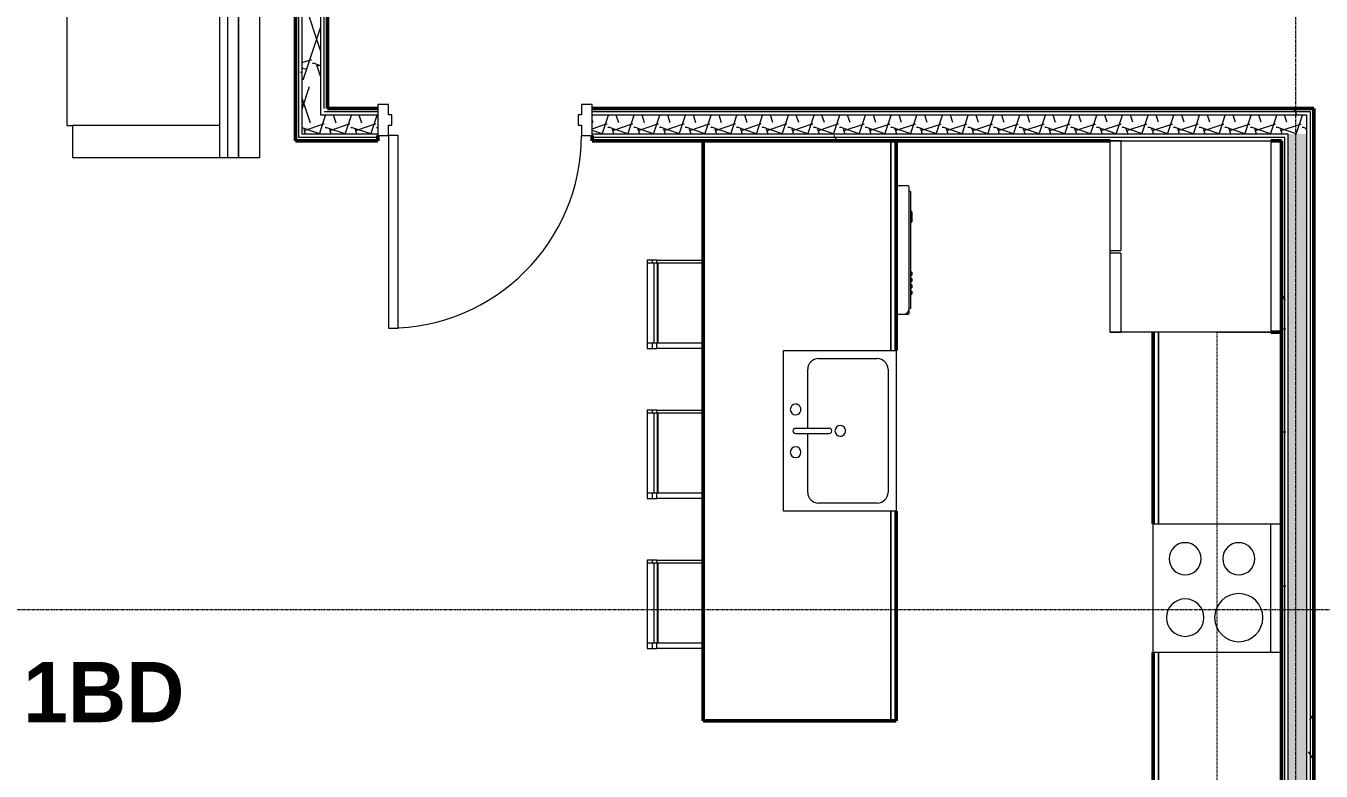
# Model space of a CAD drawing. Extents: x -4294 to -464, y 9706 to 12475.
# Drawn here: x -3718.5 to -3476.6, y 11255 to 11394.2 of the extents above; entities that cross this region are included whole.
import ezdxf

# ---------------------------------------------------------------- set-up
doc = ezdxf.new("R2010")
doc.units = 0
doc.linetypes.add('Dash', pattern=[0.25, 0.125, -0.125])
doc.linetypes.add('Grid Line 1_2_', pattern=[0.875, 0.5, -0.125, 0.125, -0.125])
for name, color, linetype, lineweight in [('0-1', 7, 'Continuous', 5), ('0-2', 50, 'Continuous', 13), ('A-AREA-IDEN', 2, 'Continuous', 9), ('A-DOOR', 31, 'Continuous', 13), ('A-DOOR-5', 31, 'Continuous', 20), ('A-DOOR-6', 31, 'Continuous', 9), ('A-DOOR-FRAM', 31, 'Continuous', 20), ('A-WALL', 113, 'Continuous', 13), ('A-WALL-PATT-5', 111, 'Continuous', 9), ('I-FURN', 30, 'Continuous', 9), ('I-FURN-1', 7, 'Continuous', 9), ('I-WALL-1', 2, 'Continuous', 50), ('P-SANR-FIXT-1', 7, 'Continuous', 9), ('Q-CASE-1', 250, 'Continuous', 50), ('Q-CASE-2', 7, 'Continuous', 9), ('Q-CASE-HDLN-1', 7, 'Dash', 9), ('Q-SPCQ-1', 7, 'Continuous', 9), ('S-GRID-1', 1, 'Grid Line 1_2_', 9)]:
    doc.layers.add(name, color=color, linetype=linetype, lineweight=lineweight)
doc.styles.add('Century Gothic_B', font='Gothicb.ttf', dxfattribs={"height": 11.25})
pattern_1 = [(0, (0, 0), (38.4, 9.6), [1.584, -27.216, 1.584, -27.216, -153.6]), (0, (0, 0), (38.4, 9.6), [-57.6, 1.584, -56.016, 1.584, -27.216, -67.2]), (0, (0, 0), (38.4, 9.6), [-144, 1.584, -17.616, 1.584, -46.416]), (120, (14.4, 4.8), (-27.513844, 28.4553755), [1.584, -27.216, 1.584, -27.216, -153.6]), (120, (14.4, 4.8), (-27.513844, 28.4553755), [-57.6, 1.584, -56.016, 1.584, -27.216, -67.2]), (120, (14.4, 4.8), (-27.513844, 28.4553755), [-144, 1.584, -17.616, 1.584, -46.416]), (240, (19.2, 24), (-10.886156, -38.0553755), [1.584, -27.216, 1.584, -27.216, -153.6]), (240, (19.2, 24), (-10.886156, -38.0553755), [-57.6, 1.584, -56.016, 1.584, -27.216, -67.2]), (240, (19.2, 24), (-10.886156, -38.0553755), [-144, 1.584, -17.616, 1.584, -46.416])]
pattern_2 = [(161.57, (0.6, 0.6), (-4.80033747, -0.00041462), [0, -34.152, 3.792, 0]), (18.43, (-0.6, 0.6), (-4.80033747, 0.00041462), [0, -34.152, 3.792, 0]), (108.43, (0.6, 0.6), (2.39913218, -12.00105099), [11.382, -26.562]), (71.57, (-0.6, 0.6), (2.39913218, 12.00105099), [11.382, -26.562])]

# ---------------------------------------------------------------- blocks, each defined once
blk = doc.blocks.new('Couch-Both_Arms-Generic - 2-1352635-FLOOR PLAN - 2ND FLOOR')
at = {"layer": 'I-FURN'}
for p, q in [((-24, 13.5), (24, 13.5)), ((24, 13.5), (-24, 13.5)), ((-24, 13.5), (-24, 10)), ((24, 10), (24, 13.5)), ((-24, 11.5), (24, 11.5)), ((-24, 10), (-24, -17.5)), ((-24, 10), (24, 10)), ((-18, -17.5), (-18, 10)), ((18, 10), (18, -17.5)), ((24, -17.5), (24, 10)), ((-24, -17.5), (-18, -17.5)), ((-18, -17.5), (-18, -18.5)), ((-18, -18.5), (18, -18.5)), ((18, -18.5), (18, -17.5)), ((18, -17.5), (24, -17.5))]:
    blk.add_line(p, q, dxfattribs=at)
at = {"layer": 'I-FURN-1'}
for p, q in [((24, 17.5), (-24, 17.5)), ((-24, 17.5), (-24, 13.5)), ((24, 13.5), (24, 17.5))]:
    blk.add_line(p, q, dxfattribs=at)
blk = doc.blocks.new('Refrigerator_-_Side-by-Side_6047 - 36_ X 30_-1372843-FLOOR PLAN - 2ND FLOOR')
at = {"layer": 'Q-SPCQ-1'}
for p, q in [((-17.88, 15.58), (17.87, 15.58)), ((-17.88, -14.42), (-17.88, 15.58)), ((-17.88, 15.58), (-3.13, 15.58)), ((-17.88, 15.58), (-17.88, 13.58)), ((-3.13, 13.58), (-3.13, 15.58)), ((-2.63, 15.58), (17.87, 15.58)), ((-2.63, 15.58), (-2.63, 13.58)), ((17.87, 15.58), (17.87, -14.42)), ((17.87, 13.58), (17.87, 15.58)), ((-3.13, 13.58), (-17.88, 13.58)), ((17.87, 13.58), (-2.63, 13.58)), ((17.87, -14.42), (-17.88, -14.42))]:
    blk.add_line(p, q, dxfattribs=at)
blk = doc.blocks.new('OD_CW_Base Cabinet - OD_CW_Base Cabinet-1913026-FLOOR PLAN - 2ND FLOOR')
at = {"layer": 'Q-CASE-1'}
for p, q in [((0.74, 24), (0.74, 22)), ((0.74, 0), (36.56, 0)), ((60.56, 0), (96.39, 0))]:
    blk.add_line(p, q, dxfattribs=at)
at = {"layer": 'Q-CASE-2'}
for p, q in [((0.74, 22), (0.74, 24)), ((0.74, 1), (36.56, 1)), ((36.56, 1), (0.74, 1)), ((36.56, 0), (0.74, 0)), ((60.56, 1), (96.39, 1)), ((96.39, 1), (60.56, 1)), ((96.39, 0), (60.56, 0))]:
    blk.add_line(p, q, dxfattribs=at)
blk = doc.blocks.new('Sink Kitchen-Single - 30_ x 21_-1372827-FLOOR PLAN - 2ND FLOOR')
at = {"layer": 'P-SANR-FIXT-1'}
for p, q in [((-14.38, 10.41), (15.62, 10.41)), ((-14.38, -10.59), (-14.38, 10.41)), ((15.62, 10.41), (15.62, -10.59)), ((-10.88, 8.91), (12.12, 8.91)), ((-12.88, -4.09), (-12.88, 6.91)), ((14.12, 6.91), (14.12, -4.09)), ((0.12, -8.34), (0.12, -2.09)), ((1.12, -8.34), (1.12, -2.09)), ((0.12, -6.09), (-10.88, -6.09)), ((12.12, -6.09), (1.12, -6.09)), ((15.62, -10.59), (-14.38, -10.59))]:
    blk.add_line(p, q, dxfattribs=at)
for centre, radius, start, end in [((-10.88, 6.91), 2, 90, 180), ((12.12, 6.91), 2, 360, 90), ((0.62, 0), 1, 360, 180), ((0.62, 0), 1, 180, 0), ((0.62, -2.09), 0.5, 360, 180), ((-10.88, -4.09), 2, 180, 270), ((12.12, -4.09), 2, 270, 0), ((-3.38, -8.34), 1, 360, 180), ((-3.38, -8.34), 1, 180, 0), ((0.62, -8.34), 0.5, 180, 0), ((4.62, -8.34), 1, 0, 180), ((4.62, -8.34), 1, 180, 0)]:
    blk.add_arc(centre, radius, start, end, dxfattribs=at)
blk = doc.blocks.new('OD_CW_Upper Cabinet - OD_CW_Upper Cabinet-1912994-FLOOR PLAN - 2ND FLOOR')
at = {"layer": 'Q-CASE-HDLN-1'}
for p, q in [((0.74, -24), (0.74, -12)), ((0.74, -12), (96.39, -12)), ((96.39, -12), (96.39, -24)), ((96.39, -24), (0.74, -24))]:
    blk.add_line(p, q, dxfattribs=at)
blk = doc.blocks.new('Dishwasher_15404 - 34_ counter-1372825-FLOOR PLAN - 2ND FLOOR')
at = {"layer": 'Q-SPCQ-1'}
for p, q in [((26.68, 0), (24.39, 0)), ((26.87, -22.93), (26.87, -0.2)), ((27.12, -1.09), (26.87, -1.09)), ((27.12, -1.09), (27.12, -22.91)), ((27.37, -4.82), (27.12, -4.82)), ((27.12, -6.79), (27.37, -6.79)), ((27.37, -4.86), (27.37, -5.81)), ((27.37, -5.81), (27.37, -6.76)), ((27.37, -16.15), (27.12, -16.15)), ((27.12, -16.74), (27.37, -16.74)), ((27.37, -16.15), (27.37, -16.74)), ((27.37, -17.33), (27.12, -17.33)), ((27.12, -17.92), (27.37, -17.92)), ((27.37, -18.51), (27.12, -18.51)), ((27.12, -19.1), (27.37, -19.1)), ((27.37, -17.33), (27.37, -17.92)), ((27.37, -18.51), (27.37, -19.1)), ((27.37, -19.69), (27.12, -19.69)), ((27.12, -20.28), (27.37, -20.28)), ((27.37, -19.69), (27.37, -20.28)), ((24.39, -24), (25.8, -24)), ((25.8, -24), (26.68, -24)), ((27.12, -22.91), (26.87, -22.91)), ((26.87, -23.8), (26.87, -22.93))]:
    blk.add_line(p, q, dxfattribs=at)
for centre, radius, start, end in [((26.68, -0.2), 0.197, 360, 90), ((26.68, -0.2), 0.197, 0, 90), ((25.8, -22.93), 1.07, 270, 0), ((26.68, -23.8), 0.197, 270, 0)]:
    blk.add_arc(centre, radius, start, end, dxfattribs=at)
blk = doc.blocks.new('Bar_Stool_6722_1_ - Bar_Stool_6722_1_-V12-FLOOR PLAN - 2ND FLOOR')
at = {"layer": 'I-FURN-1'}
for p, q in [((1, 0), (0, 0)), ((0, 0), (0, -0.98)), ((0, -0.98), (1, -0.98)), ((0, -0.98), (0, -1.78)), ((0, -1.78), (1, -1.78)), ((0, -10.45), (0, -1.78)), ((1, -1.24), (1, 0)), ((16, 0), (1, 0)), ((1, -1.91), (1, -1.24)), ((16, -1.24), (1, -1.24)), ((1, -1.91), (16, -1.91)), ((1, -2.03), (1, -1.91)), ((1, -10.45), (1, -2.03)), ((1, -2.03), (16, -2.03)), ((16.5, 0), (16, 0)), ((16, 0), (16, -1.24)), ((16, -0.98), (16.5, -0.98)), ((16, -1.24), (16, -1.91)), ((16, -1.78), (16.5, -1.78)), ((16, -1.91), (16, -2.03)), ((16, -2.03), (16, -10.45)), ((16.5, -0.98), (16.5, 0)), ((16.5, -1.78), (16.5, -0.98)), ((16.5, -1.78), (16.5, -10.45))]:
    blk.add_line(p, q, dxfattribs=at)
blk = doc.blocks.new('OD_CW_Base Cabinet - OD_CW_Base Cabinet-1913094-FLOOR PLAN - 2ND FLOOR')
at = {"layer": 'Q-CASE-1'}
for p, q in [((0.74, 12), (39.92, 12)), ((69.92, 12), (109.11, 12)), ((109.11, 12), (109.11, -24)), ((109.11, -24), (0.74, -24))]:
    blk.add_line(p, q, dxfattribs=at)
at = {"layer": 'Q-CASE-2'}
for p, q in [((0.74, 12), (39.92, 12)), ((39.92, 11), (0.74, 11)), ((0.74, 11), (39.92, 11)), ((69.92, 12), (109.11, 12)), ((109.11, 11), (69.92, 11)), ((69.92, 11), (109.11, 11)), ((109.11, 12), (109.11, 11)), ((109.11, 11), (109.11, -24)), ((109.11, -24), (0.74, -24))]:
    blk.add_line(p, q, dxfattribs=at)
blk = doc.blocks.new('Range - 24_ x 24_-V13-FLOOR PLAN - 2ND FLOOR')
at = {"layer": 'Q-SPCQ-1'}
for p, q in [((0, 0), (24, 0)), ((0, -24), (0, 0)), ((24, 0), (24, -24)), ((0, -22), (24, -22))]:
    blk.add_line(p, q, dxfattribs=at)
for centre, radius, start, end in [((6.5, -6), 3.5, 360, 180), ((17.5, -6), 3, 360, 180), ((6.5, -6), 3.5, 180, 0), ((17.5, -6), 3, 180, 0), ((6.5, -16), 4.5, 360, 180), ((17.5, -16), 3, 360, 180), ((6.5, -16), 4.5, 180, 0), ((17.5, -16), 3, 180, 0)]:
    blk.add_arc(centre, radius, start, end, dxfattribs=at)
blk = doc.blocks.new('CTR - 1st Phase - Unit Layouts_rvt-1-FLOOR PLAN - 2ND FLOOR')
at = {"layer": '0-2'}
for name, p, rotation in [('Couch-Both_Arms-Generic - 2-1352635-FLOOR PLAN - 2ND FLOOR', (-3692.29, 11393.66), 269.9999999999759), ('OD_CW_Base Cabinet - OD_CW_Base Cabinet-1913094-FLOOR PLAN - 2ND FLOOR', (-3567.97, 11373.53), 269.9999999999995), ('Refrigerator_-_Side-by-Side_6047 - 36_ X 30_-1372843-FLOOR PLAN - 2ND FLOOR', (-3500.4, 11354.91), 90.00000000000271), ('Bar_Stool_6722_1_ - Bar_Stool_6722_1_-V12-FLOOR PLAN - 2ND FLOOR', (-3602.42, 11333.96), 90.00000000000895), ('OD_CW_Base Cabinet - OD_CW_Base Cabinet-1913026-FLOOR PLAN - 2ND FLOOR', (-3507.97, 11337.78), 270.0000000000008), ('OD_CW_Upper Cabinet - OD_CW_Upper Cabinet-1912994-FLOOR PLAN - 2ND FLOOR', (-3507.97, 11240.65), 90.00000000000391), ('Sink Kitchen-Single - 30_ x 21_-1372827-FLOOR PLAN - 2ND FLOOR', (-3566.38, 11319.22), 270.0000000000025), ('Bar_Stool_6722_1_ - Bar_Stool_6722_1_-V12-FLOOR PLAN - 2ND FLOOR', (-3602.42, 11305.96), 90.00000000000895), ('Range - 24_ x 24_-V13-FLOOR PLAN - 2ND FLOOR', (-3507.97, 11277.21), 89.99999999999402), ('Bar_Stool_6722_1_ - Bar_Stool_6722_1_-V12-FLOOR PLAN - 2ND FLOOR', (-3602.42, 11277.96), 90.00000000000895)]:
    blk.add_blockref(name, p, dxfattribs=dict(at, rotation=rotation))
blk.add_blockref('Dishwasher_15404 - 34_ counter-1372825-FLOOR PLAN - 2ND FLOOR', (-3580.37, 11364.39), dxfattribs=at)
blk = doc.blocks.new('CTR - 1st Phase - Shell_rvt-1-FLOOR PLAN - 2ND FLOOR')
at = {"layer": 'S-GRID-1'}
for p, q in [((-3481.32, 9836.18), (-3481.32, 12413.74)), ((-464.45, 11285.19), (-4232.19, 11285.19))]:
    blk.add_line(p, q, dxfattribs=at)
blk = doc.blocks.new('HOLLOW METAL - UNIT DOOR-1759293-FLOOR PLAN - 2ND FLOOR')
at = {"layer": 'A-DOOR-5'}
for p, q in [((18, 38.25), (16.25, 38.25)), ((16.25, 38.25), (16.25, 2.25)), ((18, 2.25), (18, 38.25)), ((16.25, 2.25), (18, 2.25))]:
    blk.add_line(p, q, dxfattribs=at)
at = {"layer": 'A-DOOR-6'}
blk.add_arc((18, 2.25), 36, 90, 180, dxfattribs=at)
at = {"layer": 'A-DOOR-FRAM'}
for p, q in [((-18, 2.25), (-20, 2.25)), ((-20, 2.25), (-20, -3.5)), ((-18, 0.3125), (-18, 2.25)), ((-17.375, 0.3125), (-18, 0.3125)), ((-17.375, -1.5625), (-17.375, 0.3125)), ((18, 0.3125), (17.375, 0.3125)), ((17.375, 0.3125), (17.375, -1.5625)), ((18, 2.25), (18, 0.3125)), ((20, 2.25), (18, 2.25)), ((20, -3.5), (20, 2.25)), ((-18, -3.5), (-18, -1.5625)), ((-18, -1.5625), (-17.375, -1.5625)), ((17.375, -1.5625), (18, -1.5625)), ((18, -1.5625), (18, -3.5)), ((-20, -3.5), (-18, -3.5)), ((18, -3.5), (20, -3.5))]:
    blk.add_line(p, q, dxfattribs=at)

msp = doc.modelspace()

# ---------------------------------------------------------------- hatches: boundary and pattern name
at = {"layer": 'A-WALL-PATT-5'}
h = msp.add_hatch(dxfattribs=at)
h.set_pattern_fill('FP_41', color=256, style=0, pattern_type=2)
h.set_pattern_definition(pattern_2)
h.paths.add_polyline_path([(-3663.3737, 11377.5394), (-3663.3737, 11434.9894), (-3666.8737, 11434.9894), (-3666.8737, 11377.5394)], flags=0)
h = msp.add_hatch(dxfattribs=at)
h.set_pattern_fill('FP_1', color=256, style=0, pattern_type=2)
h.set_pattern_definition(pattern_1)
h.paths.add_polyline_path([(-3667.4987, 11374.0394), (-3666.8737, 11374.0394), (-3666.8737, 11431.2394), (-3667.4987, 11431.2394), (-3667.4987, 11374.067)], flags=0)
h = msp.add_hatch(dxfattribs=at)
h.set_pattern_fill('FP_1', color=256, style=0, pattern_type=2)
h.set_pattern_definition(pattern_1)
h.paths.add_polyline_path([(-3667.4987, 11373.4144), (-3667.4987, 11430.6144), (-3668.1237, 11430.6144), (-3668.1237, 11373.4144), (-3667.6103, 11373.4144)], flags=0)
h = msp.add_hatch(dxfattribs=at)
h.set_pattern_fill('FP_1', color=256, style=0, pattern_type=2)
h.set_pattern_definition(pattern_1)
h.paths.add_polyline_path([(-3560.0286, 11377.5394), (-3478.5987, 11377.5394), (-3478.5987, 11378.1644), (-3612.7237, 11378.1644), (-3612.7237, 11377.5394), (-3591.9737, 11377.5394)], flags=0)
h.paths.add_polyline_path([(-3662.1237, 11377.5394), (-3652.7237, 11377.5394), (-3652.7237, 11378.1644), (-3663.3737, 11378.1644), (-3663.3737, 11377.5394), (-3662.7487, 11377.5394)], flags=0)
h = msp.add_hatch(dxfattribs=at)
h.set_pattern_fill('FP_1', color=256, style=0, pattern_type=2)
h.set_pattern_definition(pattern_1)
h.paths.add_polyline_path([(-3560.0286, 11378.1644), (-3477.9737, 11378.1644), (-3477.9737, 11378.7894), (-3612.7237, 11378.7894), (-3612.7237, 11378.1644), (-3591.9737, 11378.1644)], flags=0)
h.paths.add_polyline_path([(-3662.7487, 11378.1644), (-3652.7237, 11378.1644), (-3652.7237, 11378.7894), (-3662.7487, 11378.7894)], flags=0)
h = msp.add_hatch(dxfattribs=at)
h.set_pattern_fill('FP_1', color=256, style=0, pattern_type=2)
h.set_pattern_definition(pattern_1)
h.paths.add_polyline_path([(-3477.9737, 11027.1894), (-3477.9737, 11378.1644), (-3478.5987, 11378.1644), (-3478.5987, 11027.1894)], flags=0)
h = msp.add_hatch(dxfattribs=at)
h.set_pattern_fill('FP_41', color=256, style=0, pattern_type=2)
h.set_pattern_definition(pattern_2)
h.paths.add_polyline_path([(-3560.0286, 11374.0394), (-3479.2237, 11374.0394), (-3479.2237, 11377.5394), (-3612.7237, 11377.5394), (-3612.7237, 11374.0394), (-3591.9737, 11374.0394)], flags=0)
h.paths.add_polyline_path([(-3656.505, 11374.0394), (-3652.7237, 11374.0394), (-3652.7237, 11377.5394), (-3666.8737, 11377.5394), (-3666.8737, 11374.0394)], flags=0)
h = msp.add_hatch(dxfattribs=at)
h.set_pattern_fill('FP_1', color=256, style=0, pattern_type=2)
h.set_pattern_definition(pattern_1)
h.paths.add_polyline_path([(-3479.201, 11027.8144), (-3478.5987, 11027.8144), (-3478.5987, 11377.5394), (-3479.2237, 11377.5394), (-3479.2237, 11027.8144)], flags=0)
h = msp.add_hatch(dxfattribs=at)
h.set_pattern_fill('FP_1', color=256, style=0, pattern_type=2)
h.set_pattern_definition(pattern_1)
h.paths.add_polyline_path([(-3612.7237, 11372.7894), (-3483.3487, 11372.7894), (-3483.3487, 11373.4144), (-3612.7237, 11373.4144)], flags=0)
h.paths.add_polyline_path([(-3656.505, 11372.7894), (-3652.7237, 11372.7894), (-3652.7237, 11373.4144), (-3668.1237, 11373.4144), (-3668.1237, 11372.7894), (-3663.3737, 11372.7894)], flags=0)
h = msp.add_hatch(dxfattribs=at)
h.set_pattern_fill('FP_1', color=256, style=0, pattern_type=2)
h.set_pattern_definition(pattern_1)
h.paths.add_polyline_path([(-3560.0286, 11373.4144), (-3482.7237, 11373.4144), (-3482.7237, 11374.0394), (-3612.7237, 11374.0394), (-3612.7237, 11373.4144), (-3591.9737, 11373.4144)], flags=0)
h.paths.add_polyline_path([(-3652.7237, 11373.4144), (-3652.7237, 11374.0394), (-3667.4987, 11374.0394), (-3667.4987, 11373.4144), (-3656.505, 11373.4144)], flags=0)
h = msp.add_hatch(dxfattribs=at)
h.set_pattern_fill('FP_1', color=256, style=0, pattern_type=2)
h.set_pattern_definition(pattern_1)
h.paths.add_polyline_path([(-3483.3444, 11031.9394), (-3482.7237, 11031.9394), (-3482.7237, 11124.4394), (-3483.3487, 11124.4394), (-3483.3487, 11031.9394)], flags=0)
h.paths.add_polyline_path([(-3482.7237, 11199.858), (-3482.7237, 11373.4144), (-3483.3487, 11373.4144), (-3483.3487, 11199.9159), (-3483.1662, 11199.8989)], flags=0)
h.paths.add_polyline_path([(-3482.7237, 11127.9394), (-3482.7237, 11199.858), (-3483.3487, 11199.858), (-3483.3487, 11127.9394), (-3482.8513, 11127.9394)], flags=0)
h = msp.add_hatch(dxfattribs=at)
h.set_pattern_fill('FP_41', color=256, style=0, pattern_type=2)
h.set_pattern_definition(pattern_2)
h.paths.add_polyline_path([(-3482.6999, 11028.4394), (-3479.2237, 11028.4394), (-3479.2237, 11374.0394), (-3482.7237, 11374.0394), (-3482.7237, 11028.4394)], flags=0)
h = msp.add_hatch(dxfattribs=at)
h.set_pattern_fill('FP_1', color=256, style=0, pattern_type=2)
h.set_pattern_definition(pattern_1)
h.paths.add_polyline_path([(-3483.3487, 11032.5644), (-3483.3487, 11123.8144), (-3483.9737, 11123.8144), (-3483.9737, 11032.5644)], flags=0)
h.paths.add_polyline_path([(-3483.9737, 11128.5644), (-3483.3487, 11128.5655), (-3483.3487, 11199.858), (-3483.9737, 11199.858), (-3483.9737, 11129.1894)], flags=0)
h.paths.add_polyline_path([(-3483.3487, 11199.9159), (-3483.3487, 11372.7894), (-3483.9737, 11372.7894), (-3483.9737, 11199.9738), (-3483.7922, 11199.9569)], flags=0)

# ---------------------------------------------------------------- linework, layer by layer
at = {"layer": 'A-WALL'}
for p, q in [((-3666.8737, 11374.0394), (-3666.8737, 11434.9894)), ((-3663.3737, 11377.5394), (-3663.3737, 11434.9894)), ((-3667.4987, 11373.4144), (-3667.4987, 11431.2394)), ((-3662.7487, 11378.7894), (-3662.7487, 11431.2394)), ((-3652.7237, 11378.1644), (-3662.7487, 11378.1644)), ((-3478.5987, 11378.1644), (-3612.7237, 11378.1644)), ((-3478.5987, 11027.8144), (-3478.5987, 11378.1644)), ((-3652.7237, 11377.5394), (-3663.3737, 11377.5394)), ((-3479.2237, 11377.5394), (-3612.7237, 11377.5394)), ((-3479.2237, 11028.4394), (-3479.2237, 11377.5394)), ((-3652.7237, 11373.4144), (-3667.4987, 11373.4144)), ((-3652.7237, 11374.0394), (-3666.8737, 11374.0394)), ((-3482.7237, 11374.0394), (-3612.7237, 11374.0394)), ((-3483.3487, 11373.4144), (-3612.7237, 11373.4144)), ((-3483.3487, 11128.5644), (-3483.3487, 11373.4144)), ((-3482.7237, 11127.9394), (-3482.7237, 11374.0394))]:
    msp.add_line(p, q, dxfattribs=at)
at = {"layer": 'I-WALL-1'}
for p, q in [((-3668.1237, 11430.6144), (-3668.1237, 11372.7894)), ((-3662.1237, 11378.7894), (-3662.1237, 11430.6144)), ((-3652.7237, 11378.7894), (-3662.1237, 11378.7894)), ((-3477.9737, 11378.7894), (-3612.7237, 11378.7894)), ((-3477.9737, 11027.1894), (-3477.9737, 11378.7894)), ((-3652.7237, 11372.7894), (-3652.7237, 11373.7894)), ((-3612.7237, 11373.7894), (-3612.7237, 11372.7894)), ((-3668.1237, 11372.7894), (-3652.7237, 11372.7894)), ((-3612.7237, 11372.7894), (-3515.9737, 11372.7894)), ((-3485.9737, 11372.7894), (-3483.9737, 11372.7894)), ((-3483.9737, 11372.7894), (-3483.9737, 11129.1894))]:
    msp.add_line(p, q, dxfattribs=at)

# ---------------------------------------------------------------- block references
at = {"layer": '0-1'}
for name in ['CTR - 1st Phase - Shell_rvt-1-FLOOR PLAN - 2ND FLOOR', 'CTR - 1st Phase - Unit Layouts_rvt-1-FLOOR PLAN - 2ND FLOOR']:
    msp.add_blockref(name, (0, 0), dxfattribs=at)
at = {"layer": 'A-DOOR', "rotation": 180}
msp.add_blockref('HOLLOW METAL - UNIT DOOR-1759293-FLOOR PLAN - 2ND FLOOR', (-3632.7237, 11376.0394), dxfattribs=at)

# ---------------------------------------------------------------- texts
at = {"layer": 'A-AREA-IDEN', "insert": (-3718.9742, 11275.4276), "char_height": 11.25, "width": 35.98125, "attachment_point": 1, "style": 'Century Gothic_B'}
msp.add_mtext('1BD', dxfattribs=at)

doc.saveas('drawing.dxf')
